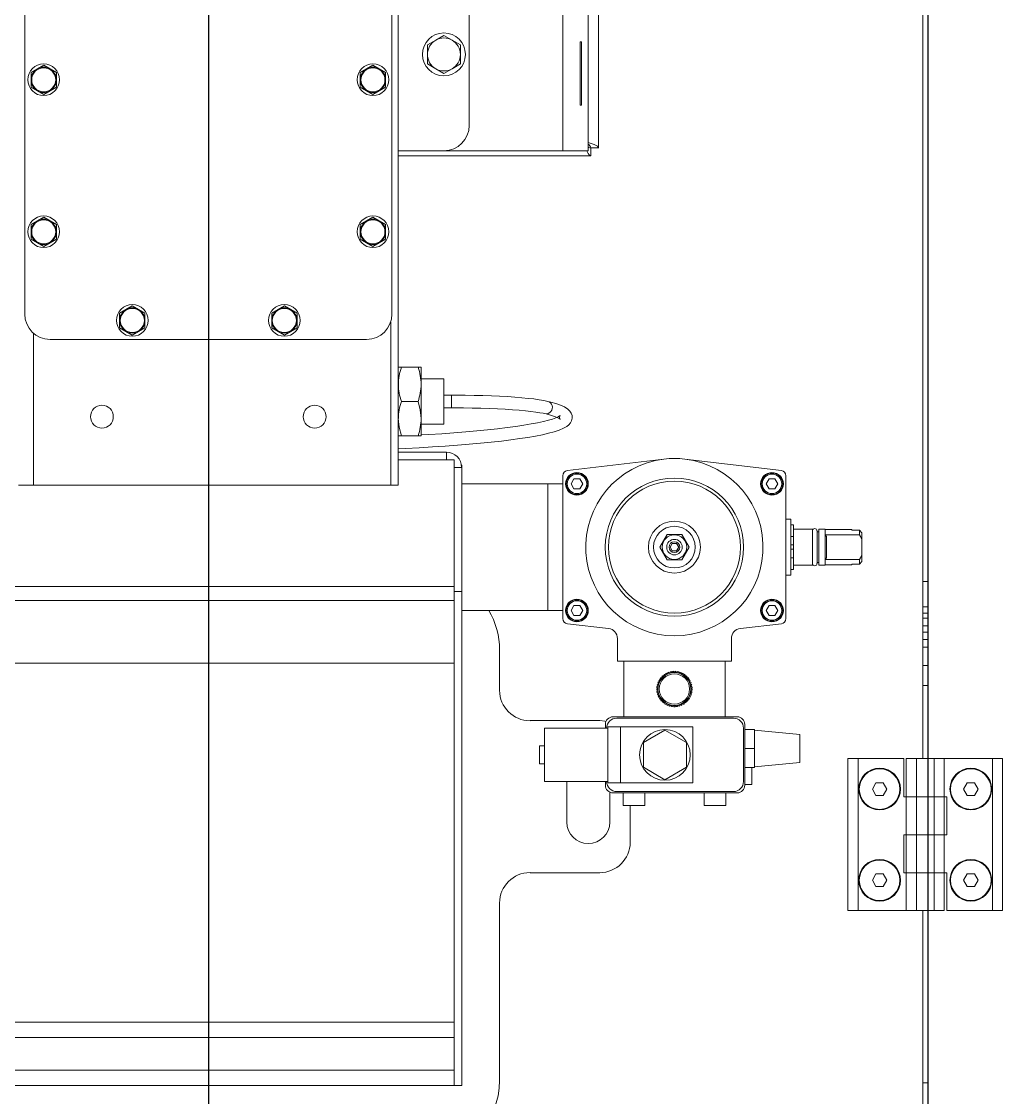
# Model space of a CAD drawing. Header units: millimetres. Extents: x -283029 to -254660, y -24907 to 10674.
# Drawn here: x -279086.03 to -279070.84, y -18367.23 to -18350.58 of the extents above; entities that cross this region are included whole.
import ezdxf

# ---------------------------------------------------------------- set-up
doc = ezdxf.new("R2010")
doc.units = ezdxf.units.MM
doc.header["$LTSCALE"] = 100

# ---------------------------------------------------------------- blocks, each defined once
blk = doc.blocks.new('SW_CENTERMARKSYMBOL_8')
at = {"color": 0, "linetype": 'Continuous'}
blk.add_line((0, -0.5), (0, -52.485), dxfattribs=at)

msp = doc.modelspace()

# ---------------------------------------------------------------- linework, layer by layer
at = {"color": 3}
msp.add_line((-279071.998, -18336.817), (-279071.998, -18416.782), dxfattribs=at)
at = {"color": 1, "linetype": 'Continuous', "lineweight": 0}
for p, q in [((-279077.648, -18352.58), (-279077.648, -18342.542)), ((-279077.252, -18352.58), (-279077.252, -18342.542)), ((-279079.095, -18342.934), (-279079.095, -18352.188)), ((-279072.076, -18343.326), (-279072.076, -18361.99)), ((-279071.998, -18361.99), (-279071.998, -18343.326)), ((-279077.095, -18348.345), (-279077.095, -18352.538)), ((-279080.193, -18357.364), (-279080.193, -18348.761)), ((-279085.976, -18355.109), (-279085.976, -18350.208)), ((-279080.291, -18350.208), (-279080.291, -18355.109)), ((-279079.487, -18350.796), (-279079.614, -18350.869)), ((-279079.487, -18350.796), (-279079.614, -18350.869)), ((-279079.359, -18350.869), (-279079.487, -18350.796)), ((-279079.487, -18350.796), (-279079.359, -18350.869)), ((-279079.614, -18350.869), (-279079.742, -18350.943)), ((-279079.614, -18350.869), (-279079.742, -18350.943)), ((-279079.742, -18351.09), (-279079.742, -18350.943)), ((-279079.742, -18351.09), (-279079.742, -18350.943)), ((-279079.232, -18350.943), (-279079.359, -18350.869)), ((-279079.359, -18350.869), (-279079.232, -18350.943)), ((-279079.232, -18350.943), (-279079.232, -18351.09)), ((-279079.232, -18351.09), (-279079.232, -18350.943)), ((-279077.379, -18351.874), (-279077.379, -18350.894)), ((-279077.379, -18350.894), (-279077.357, -18350.894)), ((-279077.357, -18350.894), (-279077.357, -18351.874)), ((-279079.742, -18351.237), (-279079.742, -18351.09)), ((-279079.742, -18351.237), (-279079.742, -18351.09)), ((-279079.232, -18351.09), (-279079.232, -18351.237)), ((-279079.232, -18351.237), (-279079.232, -18351.09)), ((-279085.78, -18351.312), (-279085.682, -18351.256)), ((-279085.584, -18351.312), (-279085.682, -18351.256)), ((-279080.683, -18351.312), (-279080.585, -18351.256)), ((-279080.487, -18351.312), (-279080.585, -18351.256)), ((-279079.742, -18351.237), (-279079.614, -18351.311)), ((-279079.614, -18351.311), (-279079.742, -18351.237)), ((-279079.232, -18351.237), (-279079.359, -18351.311)), ((-279079.359, -18351.311), (-279079.232, -18351.237)), ((-279085.878, -18351.369), (-279085.78, -18351.312)), ((-279085.878, -18351.369), (-279085.878, -18351.482)), ((-279085.486, -18351.369), (-279085.584, -18351.312)), ((-279085.486, -18351.482), (-279085.486, -18351.369)), ((-279080.781, -18351.369), (-279080.683, -18351.312)), ((-279080.781, -18351.369), (-279080.781, -18351.482)), ((-279080.389, -18351.369), (-279080.487, -18351.312)), ((-279080.389, -18351.482), (-279080.389, -18351.369)), ((-279079.614, -18351.311), (-279079.487, -18351.384)), ((-279079.487, -18351.384), (-279079.614, -18351.311)), ((-279079.359, -18351.311), (-279079.487, -18351.384)), ((-279079.487, -18351.384), (-279079.359, -18351.311)), ((-279085.878, -18351.482), (-279085.878, -18351.595)), ((-279085.78, -18351.652), (-279085.878, -18351.595)), ((-279085.486, -18351.595), (-279085.584, -18351.652)), ((-279085.486, -18351.595), (-279085.486, -18351.482)), ((-279080.781, -18351.482), (-279080.781, -18351.595)), ((-279080.683, -18351.652), (-279080.781, -18351.595)), ((-279080.389, -18351.595), (-279080.487, -18351.652)), ((-279080.389, -18351.595), (-279080.389, -18351.482)), ((-279085.682, -18351.708), (-279085.78, -18351.652)), ((-279085.584, -18351.652), (-279085.682, -18351.708)), ((-279080.585, -18351.708), (-279080.683, -18351.652)), ((-279080.487, -18351.652), (-279080.585, -18351.708)), ((-279077.357, -18351.874), (-279077.379, -18351.874)), ((-279079.487, -18352.58), (-279080.193, -18352.58)), ((-279079.487, -18352.58), (-279077.648, -18352.58)), ((-279077.648, -18352.58), (-279077.252, -18352.58)), ((-279077.215, -18352.541), (-279077.215, -18352.658)), ((-279077.095, -18352.538), (-279077.213, -18352.538)), ((-279077.095, -18352.538), (-279077.095, -18352.541)), ((-279080.193, -18352.658), (-279077.215, -18352.658)), ((-279085.78, -18353.665), (-279085.682, -18353.608)), ((-279085.584, -18353.665), (-279085.682, -18353.608)), ((-279080.683, -18353.665), (-279080.585, -18353.608)), ((-279080.487, -18353.665), (-279080.585, -18353.608)), ((-279085.878, -18353.722), (-279085.78, -18353.665)), ((-279085.878, -18353.722), (-279085.878, -18353.835)), ((-279085.486, -18353.722), (-279085.584, -18353.665)), ((-279085.486, -18353.835), (-279085.486, -18353.722)), ((-279080.781, -18353.722), (-279080.683, -18353.665)), ((-279080.781, -18353.722), (-279080.781, -18353.835)), ((-279080.389, -18353.722), (-279080.487, -18353.665)), ((-279080.389, -18353.835), (-279080.389, -18353.722)), ((-279085.878, -18353.835), (-279085.878, -18353.948)), ((-279085.78, -18354.004), (-279085.878, -18353.948)), ((-279085.486, -18353.948), (-279085.584, -18354.004)), ((-279085.486, -18353.948), (-279085.486, -18353.835)), ((-279080.781, -18353.835), (-279080.781, -18353.948)), ((-279080.683, -18354.004), (-279080.781, -18353.948)), ((-279080.389, -18353.948), (-279080.487, -18354.004)), ((-279080.389, -18353.948), (-279080.389, -18353.835)), ((-279085.682, -18354.061), (-279085.78, -18354.004)), ((-279085.584, -18354.004), (-279085.682, -18354.061)), ((-279080.585, -18354.061), (-279080.683, -18354.004)), ((-279080.487, -18354.004), (-279080.585, -18354.061)), ((-279084.506, -18355.094), (-279084.408, -18355.037)), ((-279084.506, -18355.094), (-279084.506, -18355.207)), ((-279084.408, -18355.037), (-279084.31, -18354.981)), ((-279084.212, -18355.037), (-279084.31, -18354.981)), ((-279084.114, -18355.094), (-279084.212, -18355.037)), ((-279084.114, -18355.207), (-279084.114, -18355.094)), ((-279082.153, -18355.094), (-279082.055, -18355.037)), ((-279082.153, -18355.094), (-279082.153, -18355.207)), ((-279082.055, -18355.037), (-279081.957, -18354.981)), ((-279081.859, -18355.037), (-279081.957, -18354.981)), ((-279081.761, -18355.094), (-279081.859, -18355.037)), ((-279081.761, -18355.207), (-279081.761, -18355.094)), ((-279084.506, -18355.207), (-279084.506, -18355.32)), ((-279084.114, -18355.32), (-279084.114, -18355.207)), ((-279082.153, -18355.207), (-279082.153, -18355.32)), ((-279081.761, -18355.32), (-279081.761, -18355.207)), ((-279080.31, -18355.231), (-279080.31, -18357.756)), ((-279085.839, -18355.407), (-279085.839, -18357.756)), ((-279084.408, -18355.377), (-279084.506, -18355.32)), ((-279084.31, -18355.433), (-279084.408, -18355.377)), ((-279084.212, -18355.377), (-279084.31, -18355.433)), ((-279084.114, -18355.32), (-279084.212, -18355.377)), ((-279082.055, -18355.377), (-279082.153, -18355.32)), ((-279081.957, -18355.433), (-279082.055, -18355.377)), ((-279081.859, -18355.377), (-279081.957, -18355.433)), ((-279081.761, -18355.32), (-279081.859, -18355.377)), ((-279080.683, -18355.501), (-279085.584, -18355.501)), ((-279080.193, -18355.932), (-279080.145, -18355.932)), ((-279080.145, -18355.932), (-279079.887, -18355.932)), ((-279079.887, -18355.932), (-279079.84, -18355.932)), ((-279079.84, -18356.197), (-279079.84, -18355.932)), ((-279079.84, -18356.109), (-279079.487, -18356.109)), ((-279079.487, -18356.109), (-279079.487, -18356.815)), ((-279079.84, -18356.726), (-279079.84, -18356.197)), ((-279080.145, -18356.462), (-279079.887, -18356.462)), ((-279079.487, -18356.364), (-279079.369, -18356.364)), ((-279079.369, -18356.517), (-279079.369, -18356.364)), ((-279079.369, -18356.56), (-279079.487, -18356.56)), ((-279079.369, -18356.56), (-279079.369, -18356.517)), ((-279079.84, -18356.991), (-279079.84, -18356.726)), ((-279079.487, -18356.815), (-279079.84, -18356.815)), ((-279080.145, -18356.991), (-279080.193, -18356.991)), ((-279080.145, -18356.991), (-279079.887, -18356.991)), ((-279080.132, -18356.995), (-279080.058, -18356.991)), ((-279079.84, -18356.991), (-279079.887, -18356.991)), ((-279080.193, -18357.246), (-279080.193, -18357.364)), ((-279080.193, -18357.246), (-279079.448, -18357.246)), ((-279079.448, -18357.364), (-279079.448, -18357.246)), ((-279079.33, -18357.364), (-279080.193, -18357.364)), ((-279080.193, -18357.364), (-279080.193, -18357.756)), ((-279079.33, -18357.364), (-279079.33, -18359.328)), ((-279079.215, -18357.448), (-279079.212, -18357.448)), ((-279079.212, -18357.481), (-279079.212, -18357.448)), ((-279076.081, -18357.354), (-279077.575, -18357.532)), ((-279074.263, -18357.532), (-279075.756, -18357.354)), ((-279079.33, -18357.481), (-279079.212, -18357.481)), ((-279079.212, -18359.403), (-279079.212, -18357.481)), ((-279077.644, -18357.61), (-279077.644, -18359.823)), ((-279074.193, -18359.823), (-279074.193, -18357.61)), ((-279080.193, -18357.756), (-279086.074, -18357.756)), ((-279080.31, -18357.756), (-279085.839, -18357.756)), ((-279079.212, -18357.736), (-279077.879, -18357.736)), ((-279077.879, -18357.736), (-279077.644, -18357.736)), ((-279077.879, -18359.697), (-279077.879, -18357.736)), ((-279077.474, -18357.658), (-279077.519, -18357.736)), ((-279077.519, -18357.736), (-279077.474, -18357.815)), ((-279077.383, -18357.658), (-279077.474, -18357.658)), ((-279077.338, -18357.736), (-279077.383, -18357.658)), ((-279077.383, -18357.815), (-279077.338, -18357.736)), ((-279074.454, -18357.658), (-279074.5, -18357.736)), ((-279074.5, -18357.736), (-279074.454, -18357.815)), ((-279074.364, -18357.658), (-279074.454, -18357.658)), ((-279074.319, -18357.736), (-279074.364, -18357.658)), ((-279074.364, -18357.815), (-279074.319, -18357.736)), ((-279077.474, -18357.815), (-279077.383, -18357.815)), ((-279074.454, -18357.815), (-279074.364, -18357.815)), ((-279074.193, -18358.285), (-279074.115, -18358.285)), ((-279074.115, -18358.285), (-279074.115, -18358.716)), ((-279074.115, -18358.371), (-279074.076, -18358.371)), ((-279074.076, -18358.371), (-279074.076, -18358.55)), ((-279074.076, -18358.44), (-279073.782, -18358.44)), ((-279073.782, -18358.44), (-279073.782, -18358.993)), ((-279073.712, -18358.464), (-279073.712, -18358.969)), ((-279073.684, -18358.44), (-279073.586, -18358.44)), ((-279073.684, -18358.44), (-279073.684, -18358.993)), ((-279073.586, -18358.44), (-279073.584, -18358.442)), ((-279073.586, -18358.44), (-279073.586, -18358.993)), ((-279073.584, -18358.442), (-279073.174, -18358.442)), ((-279073.584, -18358.442), (-279073.584, -18358.524)), ((-279073.174, -18358.442), (-279073.174, -18358.453)), ((-279073.174, -18358.453), (-279073.056, -18358.453)), ((-279073.056, -18358.453), (-279073.056, -18358.524)), ((-279073.056, -18358.453), (-279073.017, -18358.495)), ((-279076.145, -18358.716), (-279076.032, -18358.52)), ((-279076.032, -18358.52), (-279075.806, -18358.52)), ((-279075.806, -18358.52), (-279075.692, -18358.716)), ((-279074.115, -18358.55), (-279074.076, -18358.55)), ((-279074.076, -18358.55), (-279074.076, -18358.683)), ((-279073.782, -18358.477), (-279073.779, -18358.477)), ((-279073.712, -18358.477), (-279073.684, -18358.477)), ((-279073.584, -18358.524), (-279073.566, -18358.55)), ((-279073.056, -18358.524), (-279073.584, -18358.524)), ((-279073.566, -18358.55), (-279073.566, -18358.882)), ((-279073.017, -18358.586), (-279073.056, -18358.524)), ((-279073.017, -18358.495), (-279073.017, -18358.586)), ((-279073.017, -18358.846), (-279073.017, -18358.586)), ((-279076.032, -18358.912), (-279076.145, -18358.716)), ((-279075.953, -18358.658), (-279075.987, -18358.716)), ((-279075.987, -18358.716), (-279075.953, -18358.775)), ((-279075.885, -18358.658), (-279075.953, -18358.658)), ((-279075.953, -18358.775), (-279075.885, -18358.775)), ((-279075.851, -18358.716), (-279075.885, -18358.658)), ((-279075.885, -18358.775), (-279075.851, -18358.716)), ((-279075.692, -18358.716), (-279075.806, -18358.912)), ((-279074.115, -18358.683), (-279074.076, -18358.683)), ((-279074.115, -18358.716), (-279074.115, -18359.148)), ((-279074.076, -18358.75), (-279074.115, -18358.75)), ((-279074.076, -18358.75), (-279074.076, -18358.683)), ((-279074.076, -18358.75), (-279074.076, -18358.883)), ((-279075.806, -18358.912), (-279076.032, -18358.912)), ((-279074.076, -18358.883), (-279074.115, -18358.883)), ((-279074.076, -18358.883), (-279074.076, -18359.061)), ((-279073.779, -18358.956), (-279073.782, -18358.956)), ((-279073.684, -18358.956), (-279073.712, -18358.956)), ((-279073.566, -18358.882), (-279073.584, -18358.908)), ((-279073.584, -18358.908), (-279073.584, -18358.991)), ((-279073.584, -18358.908), (-279073.056, -18358.908)), ((-279073.056, -18358.908), (-279073.017, -18358.846)), ((-279073.056, -18358.908), (-279073.056, -18358.979)), ((-279073.017, -18358.938), (-279073.056, -18358.979)), ((-279073.017, -18358.846), (-279073.017, -18358.938)), ((-279074.076, -18359.061), (-279074.115, -18359.061)), ((-279073.782, -18358.993), (-279074.076, -18358.993)), ((-279073.586, -18358.993), (-279073.684, -18358.993)), ((-279073.584, -18358.991), (-279073.586, -18358.993)), ((-279073.174, -18358.991), (-279073.584, -18358.991)), ((-279073.174, -18358.979), (-279073.174, -18358.991)), ((-279073.056, -18358.979), (-279073.174, -18358.979)), ((-279074.115, -18359.148), (-279074.193, -18359.148)), ((-279072.076, -18359.246), (-279071.998, -18359.246)), ((-279079.33, -18359.328), (-279086.937, -18359.328)), ((-279079.33, -18359.328), (-279079.33, -18359.541)), ((-279079.33, -18359.403), (-279079.212, -18359.403)), ((-279079.212, -18367.049), (-279079.212, -18359.403)), ((-279079.33, -18359.541), (-279086.937, -18359.541)), ((-279079.33, -18359.541), (-279079.33, -18360.512)), ((-279077.474, -18359.618), (-279077.519, -18359.697)), ((-279077.383, -18359.618), (-279077.474, -18359.618)), ((-279077.338, -18359.697), (-279077.383, -18359.618)), ((-279074.454, -18359.618), (-279074.5, -18359.697)), ((-279074.364, -18359.618), (-279074.454, -18359.618)), ((-279074.319, -18359.697), (-279074.364, -18359.618)), ((-279079.212, -18359.697), (-279077.879, -18359.697)), ((-279077.879, -18359.697), (-279077.644, -18359.697)), ((-279077.519, -18359.697), (-279077.474, -18359.775)), ((-279077.474, -18359.775), (-279077.383, -18359.775)), ((-279077.383, -18359.775), (-279077.338, -18359.697)), ((-279074.5, -18359.697), (-279074.454, -18359.775)), ((-279074.454, -18359.775), (-279074.364, -18359.775)), ((-279074.364, -18359.775), (-279074.319, -18359.697)), ((-279072.076, -18359.638), (-279071.998, -18359.638)), ((-279071.998, -18359.736), (-279072.076, -18359.736)), ((-279077.575, -18359.901), (-279076.939, -18359.977)), ((-279074.898, -18359.977), (-279074.263, -18359.901)), ((-279072.076, -18359.814), (-279071.998, -18359.814)), ((-279072.076, -18359.932), (-279071.998, -18359.932)), ((-279071.998, -18360.03), (-279072.076, -18360.03)), ((-279076.801, -18360.132), (-279076.801, -18360.481)), ((-279075.036, -18360.481), (-279075.036, -18360.132)), ((-279071.998, -18360.148), (-279072.076, -18360.148)), ((-279071.998, -18360.265), (-279072.076, -18360.265)), ((-279078.624, -18360.304), (-279078.624, -18360.932)), ((-279079.33, -18360.512), (-279086.937, -18360.512)), ((-279079.33, -18367.049), (-279079.33, -18360.512)), ((-279076.801, -18360.481), (-279075.036, -18360.481)), ((-279076.703, -18360.481), (-279076.703, -18361.343)), ((-279075.135, -18361.343), (-279075.135, -18360.481)), ((-279072.076, -18360.546), (-279071.998, -18360.546)), ((-279076.161, -18360.783), (-279076.144, -18360.792)), ((-279076.135, -18360.777), (-279076.151, -18360.767)), ((-279076.141, -18360.751), (-279076.125, -18360.762)), ((-279076.114, -18360.748), (-279076.129, -18360.736)), ((-279076.116, -18360.721), (-279076.102, -18360.735)), ((-279076.089, -18360.723), (-279076.102, -18360.708)), ((-279076.088, -18360.696), (-279076.076, -18360.711)), ((-279076.061, -18360.701), (-279076.072, -18360.685)), ((-279076.056, -18360.674), (-279076.046, -18360.691)), ((-279076.03, -18360.683), (-279076.039, -18360.665)), ((-279076.022, -18360.658), (-279076.014, -18360.676)), ((-279075.997, -18360.67), (-279076.004, -18360.651)), ((-279075.985, -18360.646), (-279075.98, -18360.665)), ((-279075.963, -18360.661), (-279075.966, -18360.642)), ((-279075.947, -18360.639), (-279075.945, -18360.659)), ((-279075.928, -18360.657), (-279075.928, -18360.638)), ((-279075.909, -18360.638), (-279075.91, -18360.657)), ((-279075.892, -18360.659), (-279075.89, -18360.639)), ((-279075.871, -18360.642), (-279075.874, -18360.661)), ((-279075.857, -18360.665), (-279075.852, -18360.646)), ((-279075.834, -18360.651), (-279075.84, -18360.67)), ((-279075.823, -18360.676), (-279075.816, -18360.658)), ((-279075.798, -18360.665), (-279075.807, -18360.683)), ((-279075.791, -18360.691), (-279075.781, -18360.674)), ((-279075.765, -18360.685), (-279075.776, -18360.701)), ((-279075.762, -18360.711), (-279075.75, -18360.696)), ((-279075.735, -18360.708), (-279075.748, -18360.723)), ((-279075.735, -18360.735), (-279075.721, -18360.721)), ((-279075.708, -18360.736), (-279075.723, -18360.748)), ((-279075.713, -18360.762), (-279075.697, -18360.751)), ((-279075.686, -18360.767), (-279075.703, -18360.777)), ((-279075.694, -18360.792), (-279075.676, -18360.783)), ((-279076.193, -18360.893), (-279076.173, -18360.894)), ((-279076.174, -18360.912), (-279076.193, -18360.912)), ((-279076.193, -18360.931), (-279076.173, -18360.93)), ((-279076.171, -18360.877), (-279076.191, -18360.874)), ((-279076.171, -18360.948), (-279076.191, -18360.95)), ((-279076.187, -18360.855), (-279076.168, -18360.859)), ((-279076.164, -18360.842), (-279076.183, -18360.836)), ((-279076.177, -18360.818), (-279076.158, -18360.825)), ((-279076.152, -18360.808), (-279076.169, -18360.8)), ((-279075.668, -18360.8), (-279075.686, -18360.808)), ((-279075.679, -18360.825), (-279075.661, -18360.818)), ((-279075.655, -18360.836), (-279075.674, -18360.842)), ((-279075.669, -18360.859), (-279075.65, -18360.855)), ((-279075.647, -18360.874), (-279075.666, -18360.877)), ((-279075.647, -18360.95), (-279075.666, -18360.948)), ((-279075.664, -18360.894), (-279075.645, -18360.893)), ((-279075.644, -18360.912), (-279075.664, -18360.912)), ((-279075.664, -18360.93), (-279075.645, -18360.931)), ((-279071.998, -18360.86), (-279072.076, -18360.86)), ((-279076.187, -18360.969), (-279076.168, -18360.965)), ((-279076.164, -18360.982), (-279076.183, -18360.988)), ((-279076.177, -18361.006), (-279076.158, -18360.999)), ((-279076.152, -18361.016), (-279076.169, -18361.024)), ((-279076.161, -18361.041), (-279076.144, -18361.032)), ((-279076.135, -18361.047), (-279076.151, -18361.058)), ((-279076.141, -18361.073), (-279076.125, -18361.062)), ((-279076.114, -18361.076), (-279076.129, -18361.089)), ((-279076.116, -18361.103), (-279076.102, -18361.089)), ((-279076.089, -18361.102), (-279076.102, -18361.116)), ((-279076.088, -18361.128), (-279076.076, -18361.113)), ((-279076.061, -18361.123), (-279076.072, -18361.14)), ((-279075.765, -18361.14), (-279075.776, -18361.123)), ((-279075.762, -18361.113), (-279075.75, -18361.128)), ((-279075.735, -18361.116), (-279075.748, -18361.102)), ((-279075.735, -18361.089), (-279075.721, -18361.103)), ((-279075.708, -18361.089), (-279075.723, -18361.076)), ((-279075.713, -18361.062), (-279075.697, -18361.073)), ((-279075.686, -18361.058), (-279075.703, -18361.047)), ((-279075.694, -18361.032), (-279075.676, -18361.041)), ((-279075.668, -18361.024), (-279075.686, -18361.016)), ((-279075.679, -18360.999), (-279075.661, -18361.006)), ((-279075.655, -18360.988), (-279075.674, -18360.982)), ((-279075.669, -18360.965), (-279075.65, -18360.969)), ((-279076.056, -18361.15), (-279076.046, -18361.133)), ((-279076.03, -18361.141), (-279076.039, -18361.159)), ((-279076.022, -18361.167), (-279076.014, -18361.148)), ((-279075.997, -18361.155), (-279076.004, -18361.173)), ((-279075.985, -18361.178), (-279075.98, -18361.159)), ((-279075.963, -18361.163), (-279075.966, -18361.182)), ((-279075.947, -18361.185), (-279075.945, -18361.166)), ((-279075.928, -18361.167), (-279075.928, -18361.186)), ((-279075.909, -18361.186), (-279075.91, -18361.167)), ((-279075.892, -18361.166), (-279075.89, -18361.185)), ((-279075.871, -18361.182), (-279075.874, -18361.163)), ((-279075.857, -18361.159), (-279075.852, -18361.178)), ((-279075.834, -18361.173), (-279075.84, -18361.155)), ((-279075.823, -18361.148), (-279075.816, -18361.167)), ((-279075.798, -18361.159), (-279075.807, -18361.141)), ((-279075.791, -18361.133), (-279075.781, -18361.15)), ((-279078.154, -18361.402), (-279077.075, -18361.402)), ((-279076.987, -18361.52), (-279076.987, -18361.461)), ((-279076.87, -18361.343), (-279074.948, -18361.343)), ((-279076.811, -18361.363), (-279075.007, -18361.363)), ((-279074.831, -18361.461), (-279074.831, -18362.402)), ((-279076.948, -18361.52), (-279077.928, -18361.52)), ((-279077.928, -18361.52), (-279077.928, -18362.343)), ((-279076.752, -18361.5), (-279076.948, -18361.5)), ((-279076.948, -18362.363), (-279076.948, -18361.5)), ((-279076.752, -18362.363), (-279076.752, -18361.5)), ((-279076.752, -18361.5), (-279075.634, -18361.5)), ((-279076.399, -18361.739), (-279076.066, -18361.547)), ((-279076.066, -18361.547), (-279075.732, -18361.739)), ((-279075.634, -18361.5), (-279075.634, -18362.363)), ((-279074.85, -18361.52), (-279074.85, -18362.343)), ((-279074.682, -18361.539), (-279074.831, -18361.539)), ((-279074.682, -18361.834), (-279074.682, -18361.539)), ((-279074.682, -18361.549), (-279073.976, -18361.618)), ((-279073.976, -18361.834), (-279073.976, -18361.618)), ((-279078.007, -18361.794), (-279077.928, -18361.794)), ((-279078.007, -18361.794), (-279078.007, -18362.069)), ((-279076.399, -18362.124), (-279076.399, -18361.739)), ((-279075.732, -18361.739), (-279075.732, -18362.124)), ((-279074.682, -18361.834), (-279074.831, -18361.834)), ((-279074.682, -18362.128), (-279074.682, -18361.834)), ((-279073.976, -18362.049), (-279073.976, -18361.834)), ((-279077.928, -18362.069), (-279078.007, -18362.069)), ((-279076.066, -18362.316), (-279076.399, -18362.124)), ((-279075.732, -18362.124), (-279076.066, -18362.316)), ((-279074.682, -18362.128), (-279074.831, -18362.128)), ((-279074.721, -18362.392), (-279074.721, -18362.128)), ((-279073.976, -18362.049), (-279074.682, -18362.118)), ((-279073.233, -18361.99), (-279073.233, -18364.343)), ((-279073.076, -18361.99), (-279073.233, -18361.99)), ((-279073.076, -18361.99), (-279072.37, -18361.99)), ((-279073.076, -18364.343), (-279073.076, -18361.99)), ((-279072.37, -18361.99), (-279072.37, -18362.579)), ((-279072.174, -18361.99), (-279072.331, -18361.99)), ((-279072.331, -18361.99), (-279072.331, -18362.579)), ((-279072.174, -18362.579), (-279072.174, -18361.99)), ((-279072.174, -18361.99), (-279071.9, -18361.99)), ((-279071.9, -18361.99), (-279071.9, -18362.579)), ((-279071.743, -18361.99), (-279071.9, -18361.99)), ((-279071.743, -18362.579), (-279071.743, -18361.99)), ((-279071.743, -18361.99), (-279070.998, -18361.99)), ((-279070.998, -18361.99), (-279070.998, -18364.343)), ((-279070.841, -18361.99), (-279070.998, -18361.99)), ((-279070.841, -18364.343), (-279070.841, -18361.99)), ((-279076.948, -18362.343), (-279077.928, -18362.343)), ((-279077.585, -18362.971), (-279077.585, -18362.343)), ((-279076.987, -18362.402), (-279076.987, -18362.343)), ((-279076.752, -18362.363), (-279076.948, -18362.363)), ((-279075.634, -18362.363), (-279076.752, -18362.363)), ((-279074.721, -18362.392), (-279074.831, -18362.392)), ((-279072.855, -18362.461), (-279072.799, -18362.364)), ((-279072.855, -18362.461), (-279072.799, -18362.558)), ((-279072.799, -18362.364), (-279072.687, -18362.364)), ((-279072.631, -18362.461), (-279072.687, -18362.364)), ((-279072.631, -18362.461), (-279072.687, -18362.558)), ((-279071.443, -18362.461), (-279071.387, -18362.364)), ((-279071.443, -18362.461), (-279071.387, -18362.558)), ((-279071.387, -18362.364), (-279071.275, -18362.364)), ((-279071.219, -18362.461), (-279071.275, -18362.364)), ((-279071.219, -18362.461), (-279071.275, -18362.558)), ((-279076.919, -18362.509), (-279076.919, -18362.971)), ((-279074.948, -18362.52), (-279076.87, -18362.52)), ((-279075.007, -18362.5), (-279076.811, -18362.5)), ((-279076.713, -18362.716), (-279076.713, -18362.52)), ((-279076.379, -18362.52), (-279076.379, -18362.716)), ((-279075.458, -18362.716), (-279075.458, -18362.52)), ((-279075.125, -18362.52), (-279075.125, -18362.716)), ((-279072.799, -18362.558), (-279072.687, -18362.558)), ((-279072.37, -18362.579), (-279072.331, -18362.579)), ((-279072.331, -18362.579), (-279072.174, -18362.579)), ((-279072.331, -18362.579), (-279072.331, -18363.167)), ((-279071.9, -18362.579), (-279072.174, -18362.579)), ((-279072.174, -18363.167), (-279072.174, -18362.579)), ((-279071.9, -18362.579), (-279071.743, -18362.579)), ((-279071.9, -18362.579), (-279071.9, -18363.167)), ((-279071.704, -18362.579), (-279071.743, -18362.579)), ((-279071.743, -18363.167), (-279071.743, -18362.579)), ((-279071.704, -18363.167), (-279071.704, -18362.579)), ((-279071.387, -18362.558), (-279071.275, -18362.558)), ((-279076.713, -18362.716), (-279076.546, -18362.716)), ((-279076.605, -18362.716), (-279076.605, -18363.284)), ((-279076.546, -18362.716), (-279076.379, -18362.716)), ((-279075.458, -18362.716), (-279075.291, -18362.716)), ((-279075.291, -18362.716), (-279075.125, -18362.716)), ((-279072.37, -18363.167), (-279072.37, -18363.755)), ((-279072.331, -18363.167), (-279072.37, -18363.167)), ((-279072.174, -18363.167), (-279072.331, -18363.167)), ((-279072.331, -18363.167), (-279072.331, -18363.755)), ((-279072.174, -18363.755), (-279072.174, -18363.167)), ((-279072.174, -18363.167), (-279071.9, -18363.167)), ((-279071.9, -18363.167), (-279071.9, -18363.755)), ((-279071.743, -18363.167), (-279071.9, -18363.167)), ((-279071.743, -18363.755), (-279071.743, -18363.167)), ((-279071.743, -18363.167), (-279071.704, -18363.167)), ((-279077.075, -18363.755), (-279078.154, -18363.755)), ((-279072.855, -18363.873), (-279072.799, -18363.775)), ((-279072.799, -18363.775), (-279072.687, -18363.775)), ((-279072.631, -18363.873), (-279072.687, -18363.775)), ((-279072.37, -18363.755), (-279072.331, -18363.755)), ((-279072.331, -18363.755), (-279072.174, -18363.755)), ((-279072.331, -18363.755), (-279072.331, -18364.343)), ((-279071.9, -18363.755), (-279072.174, -18363.755)), ((-279072.174, -18364.343), (-279072.174, -18363.755)), ((-279071.9, -18363.755), (-279071.743, -18363.755)), ((-279071.9, -18363.755), (-279071.9, -18364.343)), ((-279071.704, -18363.755), (-279071.743, -18363.755)), ((-279071.743, -18364.343), (-279071.743, -18363.755)), ((-279071.704, -18364.343), (-279071.704, -18363.755)), ((-279071.443, -18363.873), (-279071.387, -18363.775)), ((-279071.387, -18363.775), (-279071.275, -18363.775)), ((-279071.219, -18363.873), (-279071.275, -18363.775)), ((-279072.855, -18363.873), (-279072.799, -18363.97)), ((-279072.631, -18363.873), (-279072.687, -18363.97)), ((-279071.443, -18363.873), (-279071.387, -18363.97)), ((-279071.219, -18363.873), (-279071.275, -18363.97)), ((-279072.799, -18363.97), (-279072.687, -18363.97)), ((-279071.387, -18363.97), (-279071.275, -18363.97)), ((-279078.624, -18364.225), (-279078.624, -18366.97)), ((-279073.233, -18364.343), (-279073.076, -18364.343)), ((-279072.331, -18364.343), (-279073.076, -18364.343)), ((-279072.331, -18364.343), (-279072.174, -18364.343)), ((-279071.9, -18364.343), (-279072.174, -18364.343)), ((-279072.076, -18364.343), (-279072.076, -18368.225)), ((-279071.998, -18368.27), (-279071.998, -18364.343)), ((-279071.9, -18364.343), (-279071.743, -18364.343)), ((-279070.998, -18364.343), (-279071.704, -18364.343)), ((-279070.998, -18364.343), (-279070.841, -18364.343)), ((-279086.937, -18366.068), (-279079.33, -18366.068)), ((-279086.937, -18366.304), (-279079.33, -18366.304)), ((-279086.937, -18366.813), (-279079.33, -18366.813)), ((-279086.937, -18367.049), (-279079.33, -18367.049)), ((-279079.33, -18367.049), (-279079.212, -18367.049)), ((-279072.076, -18367.009), (-279071.998, -18367.009))]:
    msp.add_line(p, q, dxfattribs=at)
for points in [[(-279077.252, -18352.452), (-279077.237, -18352.456), (-279077.162, -18352.483), (-279077.112, -18352.511), (-279077.095, -18352.538)], [(-279077.215, -18352.541), (-279077.246, -18352.53), (-279077.252, -18352.524)], [(-279077.878, -18356.46), (-279077.832, -18356.471), (-279077.752, -18356.495), (-279077.682, -18356.519), (-279077.621, -18356.547), (-279077.567, -18356.582), (-279077.537, -18356.611), (-279077.516, -18356.643), (-279077.503, -18356.679), (-279077.501, -18356.722), (-279077.51, -18356.761), (-279077.528, -18356.793), (-279077.553, -18356.821), (-279077.586, -18356.848), (-279077.634, -18356.875), (-279077.702, -18356.904), (-279077.78, -18356.93), (-279077.867, -18356.954), (-279077.963, -18356.976), (-279078.07, -18356.997), (-279078.187, -18357.017), (-279078.314, -18357.037), (-279078.451, -18357.056), (-279078.598, -18357.074), (-279078.755, -18357.091), (-279078.92, -18357.108), (-279079.094, -18357.124), (-279079.277, -18357.138), (-279079.467, -18357.152), (-279079.665, -18357.165), (-279079.87, -18357.178), (-279080.081, -18357.189), (-279080.193, -18357.194)], [(-279079.887, -18356.462), (-279079.853, -18356.591), (-279079.84, -18356.726)], [(-279079.369, -18356.364), (-279079.296, -18356.364), (-279079.156, -18356.365), (-279079.018, -18356.367), (-279078.883, -18356.371), (-279078.751, -18356.375), (-279078.625, -18356.381), (-279078.503, -18356.387), (-279078.389, -18356.395), (-279078.282, -18356.404), (-279078.183, -18356.413), (-279078.093, -18356.423), (-279078.012, -18356.434), (-279077.941, -18356.446), (-279077.878, -18356.46)], [(-279077.924, -18356.65), (-279077.949, -18356.645), (-279078, -18356.635), (-279078.064, -18356.625), (-279078.14, -18356.615), (-279078.226, -18356.606), (-279078.322, -18356.597), (-279078.427, -18356.589), (-279078.54, -18356.582), (-279078.66, -18356.575), (-279078.785, -18356.57), (-279078.916, -18356.566), (-279079.05, -18356.563), (-279079.186, -18356.561), (-279079.324, -18356.56), (-279079.369, -18356.56)], [(-279080.145, -18356.991), (-279080.18, -18356.861), (-279080.193, -18356.726)], [(-279079.84, -18356.979), (-279079.718, -18356.972), (-279079.521, -18356.96), (-279079.331, -18356.946), (-279079.149, -18356.931), (-279078.975, -18356.916), (-279078.811, -18356.9), (-279078.656, -18356.883), (-279078.51, -18356.866), (-279078.375, -18356.848), (-279078.251, -18356.829), (-279078.138, -18356.81), (-279078.037, -18356.791), (-279077.947, -18356.771), (-279077.87, -18356.752), (-279077.805, -18356.733), (-279077.755, -18356.714), (-279077.718, -18356.698), (-279077.697, -18356.686), (-279077.688, -18356.679), (-279077.688, -18356.679), (-279077.693, -18356.689), (-279077.696, -18356.71), (-279077.691, -18356.731), (-279077.687, -18356.738), (-279077.689, -18356.735), (-279077.701, -18356.727), (-279077.724, -18356.715), (-279077.759, -18356.7), (-279077.808, -18356.683), (-279077.869, -18356.664), (-279077.924, -18356.65)], [(-279077.075, -18361.402), (-279076.994, -18361.409), (-279076.977, -18361.413)]]:
    msp.add_lwpolyline(points, dxfattribs=at)
for centre, radius in [((-279079.487, -18351.09), 0.333), ((-279085.682, -18351.482), 0.245), ((-279085.682, -18351.482), 0.186), ((-279080.585, -18351.482), 0.245), ((-279080.585, -18351.482), 0.186), ((-279085.682, -18353.835), 0.245), ((-279080.585, -18353.835), 0.245), ((-279085.682, -18353.835), 0.186), ((-279080.585, -18353.835), 0.186), ((-279084.31, -18355.207), 0.245), ((-279081.957, -18355.207), 0.245), ((-279084.31, -18355.207), 0.186), ((-279081.957, -18355.207), 0.186), ((-279084.78, -18356.697), 0.176), ((-279081.487, -18356.697), 0.176), ((-279077.428, -18357.736), 0.176), ((-279077.428, -18357.736), 0.167), ((-279074.409, -18357.736), 0.176), ((-279074.409, -18357.736), 0.167), ((-279075.919, -18358.716), 1.07), ((-279075.919, -18358.716), 0.323), ((-279075.919, -18358.716), 0.19), ((-279075.919, -18358.716), 0.12), ((-279075.919, -18358.716), 0.0837), ((-279077.428, -18359.697), 0.176), ((-279077.428, -18359.697), 0.167), ((-279074.409, -18359.697), 0.176), ((-279074.409, -18359.697), 0.167), ((-279075.919, -18360.912), 0.255), ((-279075.919, -18360.912), 0.235), ((-279076.066, -18361.932), 0.392), ((-279072.743, -18362.461), 0.323), ((-279072.743, -18362.461), 0.314), ((-279071.331, -18362.461), 0.323), ((-279071.331, -18362.461), 0.314), ((-279072.743, -18363.873), 0.323), ((-279072.743, -18363.873), 0.314), ((-279071.331, -18363.873), 0.323), ((-279071.331, -18363.873), 0.314)]:
    msp.add_circle(centre, radius, dxfattribs=at)
for centre, radius, start, end in [((-279079.487, -18351.09), 0.255, 120, 180), ((-279079.487, -18351.09), 0.255, 60, 120), ((-279079.487, -18351.09), 0.255, 0, 60), ((-279079.487, -18351.09), 0.255, 180, 240), ((-279079.487, -18351.09), 0.255, 300, 0), ((-279085.682, -18351.482), 0.196, 60, 120), ((-279080.585, -18351.482), 0.196, 60, 120), ((-279085.682, -18351.482), 0.196, 120, 180), ((-279085.682, -18351.482), 0.196, 0, 60), ((-279080.585, -18351.482), 0.196, 120, 180), ((-279080.585, -18351.482), 0.196, 0, 60), ((-279079.487, -18351.09), 0.255, 240, 300), ((-279085.682, -18351.482), 0.196, 180, 240), ((-279085.682, -18351.482), 0.196, 300, 0), ((-279080.585, -18351.482), 0.196, 180, 240), ((-279080.585, -18351.482), 0.196, 300, 0), ((-279085.682, -18351.482), 0.196, 240, 300), ((-279080.585, -18351.482), 0.196, 240, 300), ((-279079.487, -18352.188), 0.392, 270, 0), ((-279077.161, -18352.557), 0.115, 191.5908, 241.6324), ((-279077.299, -18352.552), 0.0873, 9.3977, 57.4979), ((-279085.682, -18353.835), 0.196, 120, 180), ((-279085.682, -18353.835), 0.196, 60, 120), ((-279085.682, -18353.835), 0.196, 0, 60), ((-279080.585, -18353.835), 0.196, 120, 180), ((-279080.585, -18353.835), 0.196, 60, 120), ((-279080.585, -18353.835), 0.196, 0, 60), ((-279085.682, -18353.835), 0.196, 180, 240), ((-279085.682, -18353.835), 0.196, 300, 0), ((-279080.585, -18353.835), 0.196, 180, 240), ((-279080.585, -18353.835), 0.196, 300, 0), ((-279085.682, -18353.835), 0.196, 240, 300), ((-279080.585, -18353.835), 0.196, 240, 300), ((-279085.584, -18355.109), 0.392, 180, 270), ((-279084.31, -18355.207), 0.196, 120, 180), ((-279084.31, -18355.207), 0.196, 60, 120), ((-279084.31, -18355.207), 0.196, 0, 60), ((-279081.957, -18355.207), 0.196, 120, 180), ((-279081.957, -18355.207), 0.196, 60, 120), ((-279081.957, -18355.207), 0.196, 0, 60), ((-279080.683, -18355.109), 0.392, 270, 0), ((-279084.31, -18355.207), 0.196, 180, 240), ((-279084.31, -18355.207), 0.196, 300, 0), ((-279081.957, -18355.207), 0.196, 180, 240), ((-279081.957, -18355.207), 0.196, 300, 0), ((-279084.31, -18355.207), 0.196, 240, 300), ((-279081.957, -18355.207), 0.196, 240, 300), ((-279079.373, -18356.207), 0.819, 160.4276, 179.3162), ((-279080.659, -18356.207), 0.819, 0.6794, 19.5767), ((-279079.345, -18356.182), 0.847, 181.0012, 199.255), ((-279080.688, -18356.182), 0.848, 340.7497, 358.9942), ((-279079.39, -18356.733), 0.802, 160.2272, 179.5166), ((-279077.905, -18356.553), 0.097, 320.1875, 73.7798), ((-279077.904, -18356.561), 0.0911, 257.2926, 323.9534), ((-279080.642, -18356.72), 0.802, 340.2272, 359.5166), ((-279079.448, -18357.481), 0.235, 0, 90), ((-279075.919, -18358.716), 1.372, 96.8018, 83.1982), ((-279075.919, -18358.716), 1.372, 83.1982, 96.8018), ((-279077.566, -18357.61), 0.0784, 96.8018, 180), ((-279077.428, -18357.736), 0.151, 90, 270), ((-279077.428, -18357.736), 0.151, 270, 90), ((-279074.409, -18357.736), 0.151, 90, 270), ((-279074.409, -18357.736), 0.151, 270, 90), ((-279074.272, -18357.61), 0.0784, 0, 83.1982), ((-279075.919, -18358.716), 1.022, 0, 180), ((-279075.919, -18358.716), 0.402, 0, 180), ((-279073.747, -18358.464), 0.0349, 0, 180), ((-279075.919, -18358.716), 1.022, 180, 0), ((-279075.919, -18358.716), 0.402, 180, 0), ((-279073.747, -18358.969), 0.0349, 180, 0), ((-279077.428, -18359.697), 0.151, 90, 270), ((-279077.428, -18359.697), 0.151, 270, 90), ((-279074.409, -18359.697), 0.151, 90, 270), ((-279074.409, -18359.697), 0.151, 270, 90), ((-279079.801, -18360.304), 1.176, 0, 31.1089), ((-279077.566, -18359.823), 0.0784, 180, 263.1982), ((-279074.272, -18359.823), 0.0784, 276.8018, 0), ((-279076.958, -18360.132), 0.157, 0, 83.1982), ((-279074.88, -18360.132), 0.157, 96.8018, 180), ((-279075.919, -18360.912), 0.274, 148, 152), ((-279075.919, -18360.912), 0.26, 152, 156), ((-279075.919, -18360.912), 0.274, 140, 144), ((-279075.919, -18360.912), 0.26, 144, 148), ((-279075.919, -18360.912), 0.26, 136, 140), ((-279075.919, -18360.912), 0.274, 132, 136), ((-279075.919, -18360.912), 0.26, 128, 132), ((-279075.919, -18360.912), 0.274, 124, 128), ((-279075.919, -18360.912), 0.26, 120, 124), ((-279075.919, -18360.912), 0.274, 116, 120), ((-279075.919, -18360.912), 0.26, 112, 116), ((-279075.919, -18360.912), 0.274, 108, 112), ((-279075.919, -18360.912), 0.26, 104, 108), ((-279075.919, -18360.912), 0.274, 100, 104), ((-279075.919, -18360.912), 0.26, 96, 100), ((-279075.919, -18360.912), 0.274, 92, 96), ((-279075.919, -18360.912), 0.26, 88, 92), ((-279075.919, -18360.912), 0.274, 84, 88), ((-279075.919, -18360.912), 0.26, 80, 84), ((-279075.919, -18360.912), 0.274, 76, 80), ((-279075.919, -18360.912), 0.26, 72, 76), ((-279075.919, -18360.912), 0.274, 68, 72), ((-279075.919, -18360.912), 0.26, 64, 68), ((-279075.919, -18360.912), 0.274, 60, 64), ((-279075.919, -18360.912), 0.26, 56, 60), ((-279075.919, -18360.912), 0.274, 52, 56), ((-279075.919, -18360.912), 0.26, 48, 52), ((-279075.919, -18360.912), 0.274, 44, 48), ((-279075.919, -18360.912), 0.26, 40, 44), ((-279075.919, -18360.912), 0.26, 32, 36), ((-279075.919, -18360.912), 0.274, 36, 40), ((-279075.919, -18360.912), 0.26, 24, 28), ((-279075.919, -18360.912), 0.274, 28, 32), ((-279078.154, -18360.932), 0.471, 180, 270), ((-279075.919, -18360.912), 0.274, 172, 176), ((-279075.919, -18360.912), 0.274, 180, 184), ((-279075.919, -18360.912), 0.274, 188, 192), ((-279075.919, -18360.912), 0.274, 164, 168), ((-279075.919, -18360.912), 0.26, 176, 180), ((-279075.919, -18360.912), 0.26, 184, 188), ((-279075.919, -18360.912), 0.274, 156, 160), ((-279075.919, -18360.912), 0.26, 168, 172), ((-279075.919, -18360.912), 0.26, 160, 164), ((-279075.919, -18360.912), 0.26, 16, 20), ((-279075.919, -18360.912), 0.274, 20, 24), ((-279075.919, -18360.912), 0.26, 8, 12), ((-279075.919, -18360.912), 0.26, 352, 356), ((-279075.919, -18360.912), 0.26, 0, 4), ((-279075.919, -18360.912), 0.274, 12, 16), ((-279075.919, -18360.912), 0.274, 348, 352), ((-279075.919, -18360.912), 0.274, 4, 8), ((-279075.919, -18360.912), 0.274, 356, 0), ((-279075.919, -18360.912), 0.274, 196, 200), ((-279075.919, -18360.912), 0.26, 192, 196), ((-279075.919, -18360.912), 0.274, 204, 208), ((-279075.919, -18360.912), 0.26, 200, 204), ((-279075.919, -18360.912), 0.274, 212, 216), ((-279075.919, -18360.912), 0.26, 208, 212), ((-279075.919, -18360.912), 0.26, 216, 220), ((-279075.919, -18360.912), 0.274, 220, 224), ((-279075.919, -18360.912), 0.26, 224, 228), ((-279075.919, -18360.912), 0.274, 228, 232), ((-279075.919, -18360.912), 0.26, 232, 236), ((-279075.919, -18360.912), 0.26, 304, 308), ((-279075.919, -18360.912), 0.274, 308, 312), ((-279075.919, -18360.912), 0.26, 312, 316), ((-279075.919, -18360.912), 0.274, 316, 320), ((-279075.919, -18360.912), 0.26, 320, 324), ((-279075.919, -18360.912), 0.26, 328, 332), ((-279075.919, -18360.912), 0.274, 324, 328), ((-279075.919, -18360.912), 0.26, 336, 340), ((-279075.919, -18360.912), 0.274, 332, 336), ((-279075.919, -18360.912), 0.26, 344, 348), ((-279075.919, -18360.912), 0.274, 340, 344), ((-279075.919, -18360.912), 0.274, 236, 240), ((-279075.919, -18360.912), 0.26, 240, 244), ((-279075.919, -18360.912), 0.274, 244, 248), ((-279075.919, -18360.912), 0.26, 248, 252), ((-279075.919, -18360.912), 0.274, 252, 256), ((-279075.919, -18360.912), 0.26, 256, 260), ((-279075.919, -18360.912), 0.274, 260, 264), ((-279075.919, -18360.912), 0.26, 264, 268), ((-279075.919, -18360.912), 0.274, 268, 272), ((-279075.919, -18360.912), 0.26, 272, 276), ((-279075.919, -18360.912), 0.274, 276, 280), ((-279075.919, -18360.912), 0.26, 280, 284), ((-279075.919, -18360.912), 0.274, 284, 288), ((-279075.919, -18360.912), 0.26, 288, 292), ((-279075.919, -18360.912), 0.274, 292, 296), ((-279075.919, -18360.912), 0.26, 296, 300), ((-279075.919, -18360.912), 0.274, 300, 304), ((-279076.87, -18361.461), 0.118, 90, 180), ((-279076.811, -18361.52), 0.157, 90, 180), ((-279075.007, -18361.52), 0.157, 0, 90), ((-279074.948, -18361.461), 0.118, 0, 90), ((-279076.87, -18362.402), 0.118, 180, 270), ((-279076.811, -18362.343), 0.157, 180, 270), ((-279075.007, -18362.343), 0.157, 270, 0), ((-279074.948, -18362.402), 0.118, 270, 0), ((-279077.252, -18362.971), 0.333, 180, 0), ((-279077.075, -18363.284), 0.471, 270, 0), ((-279078.154, -18364.225), 0.471, 90, 180), ((-279079.801, -18366.97), 1.176, 270, 0)]:
    msp.add_arc(centre, radius, start, end, dxfattribs=at)

# ---------------------------------------------------------------- block references
at = {"color": 1, "linetype": 'Continuous', "lineweight": 0, "xscale": -0.3921021967944399, "yscale": 0.3921021967944399, "zscale": 0.3921021967944399}
msp.add_blockref('SW_CENTERMARKSYMBOL_8', (-279083.133, -18347.561), dxfattribs=at)

doc.saveas('drawing.dxf')
